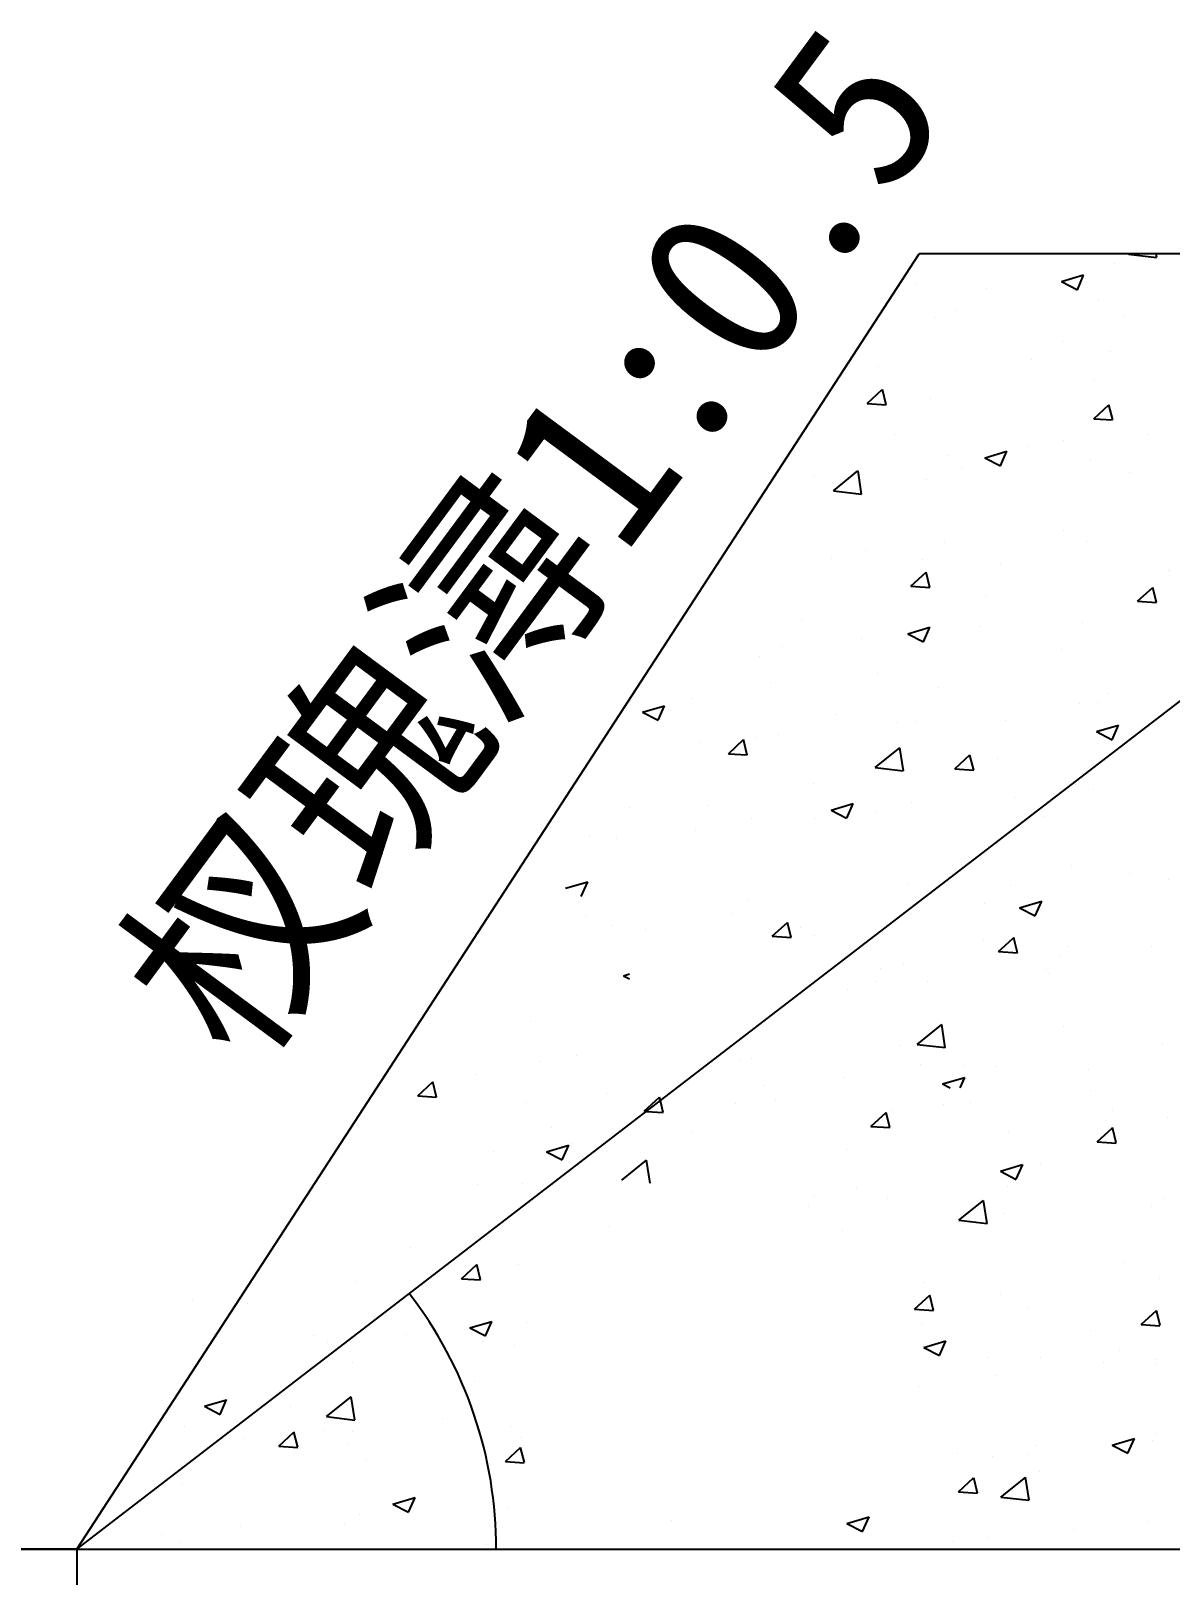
# Model space of a CAD drawing. Header units: metres. Extents: x 60 to 495, y 54 to 214.
# Drawn here: x 180.3 to 240.3, y 104.7 to 186.1 of the extents above; entities that cross this region are included whole.
import ezdxf

# ---------------------------------------------------------------- set-up
doc = ezdxf.new("R2010")
doc.units = ezdxf.units.M
doc.layers.add(' ', color=1, linetype='Continuous')

# ---------------------------------------------------------------- blocks, each defined once
blk = doc.blocks.new('1')
blk.add_line((-0.5, -0.5), (0.5, 0.5))

msp = doc.modelspace()

# ---------------------------------------------------------------- linework, layer by layer
for p, q in [((182.74, 106.11), (227.12, 174.38)), ((182.74, 106.11), (271.5, 174.38)), ((300.35, 174.38), (227.12, 174.38)), ((238.15, 174.37), (238.16, 174.38)), ((238.15, 174.37), (239.63, 174.19)), ((239.64, 174.19), (239.61, 174.38)), ((237.42, 173.88), (237.42, 173.88)), ((226.91, 172.82), (226.91, 172.82)), ((230.67, 172.56), (230.67, 172.56)), ((234.62, 172.92), (235.79, 173.27)), ((234.62, 172.92), (235.46, 172.49)), ((235.46, 172.49), (235.79, 173.26)), ((236.56, 171.99), (236.56, 171.99)), ((227.92, 171.04), (227.92, 171.04)), ((229.06, 171.39), (229.06, 171.39)), ((237.95, 171.1), (237.95, 171.1)), ((234.66, 169.75), (234.66, 169.75)), ((233.04, 168.83), (233.04, 168.83)), ((237.21, 169.25), (237.21, 169.25)), ((224.96, 168.46), (224.96, 168.46)), ((236.36, 167.73), (236.36, 167.73)), ((224.38, 166.5), (225.18, 167.24)), ((225.38, 166.43), (225.19, 167.23)), ((224.38, 166.5), (225.38, 166.43)), ((227.72, 166.77), (227.72, 166.77)), ((236.32, 165.69), (237.12, 166.43)), ((237.32, 165.63), (237.12, 166.43)), ((236.32, 165.69), (237.31, 165.63)), ((225.82, 164.85), (225.82, 164.85)), ((234.71, 164.56), (234.71, 164.56)), ((239.13, 164.84), (239.13, 164.84)), ((228.66, 163.78), (228.66, 163.78)), ((230.58, 163.64), (230.82, 163.71)), ((230.58, 163.64), (231.4, 163.21)), ((230.82, 163.71), (231.74, 163.99)), ((231.32, 163.99), (231.32, 163.99)), ((231.4, 163.21), (231.62, 163.71)), ((231.62, 163.71), (231.74, 163.98)), ((232.83, 164.21), (232.83, 164.21)), ((222.6, 161.9), (223.89, 162.94)), ((224.08, 161.72), (223.9, 162.94)), ((229.33, 163.13), (229.33, 163.13)), ((236.16, 163.47), (236.16, 163.47)), ((238.21, 162.84), (238.21, 162.84)), ((221.61, 162.71), (221.61, 162.71)), ((227.51, 162.51), (227.51, 162.51)), ((222.6, 161.9), (224.08, 161.72)), ((234.75, 159.79), (234.75, 159.79)), ((224.28, 158.74), (224.28, 158.74)), ((228.45, 159.15), (228.45, 159.15)), ((235.96, 159.21), (235.96, 159.21)), ((222.51, 158.34), (222.51, 158.34)), ((227.31, 158.25), (227.31, 158.25)), ((231.39, 158.05), (231.39, 158.05)), ((226.69, 156.87), (227.49, 157.6)), ((227.69, 156.8), (227.5, 157.6)), ((240.28, 157.76), (240.28, 157.76)), ((240.33, 157.63), (240.33, 157.63)), ((226.69, 156.87), (227.69, 156.8)), ((230.63, 156.35), (230.63, 156.35)), ((238.63, 156.07), (239.43, 156.8)), ((239.63, 156), (239.43, 156.8)), ((238.63, 156.07), (239.62, 156)), ((220.92, 155.07), (220.92, 155.07)), ((226.53, 154.36), (227.69, 154.7)), ((227.35, 153.93), (227.69, 154.7)), ((230.38, 154.74), (230.38, 154.74)), ((235.75, 154.95), (235.75, 154.95)), ((224.07, 154.11), (224.07, 154.11)), ((226.53, 154.36), (227.35, 153.93)), ((227.11, 153.99), (227.11, 153.99)), ((218.71, 153.17), (218.71, 153.17)), ((219.9, 153.68), (219.9, 153.68)), ((234.61, 153.54), (234.61, 153.54)), ((224.91, 152.25), (224.91, 152.25)), ((219.27, 151.8), (219.27, 151.8)), ((228.15, 151.51), (228.15, 151.51)), ((212.54, 150.23), (213.71, 150.57)), ((213.37, 149.8), (213.71, 150.57)), ((215.2, 150.97), (215.2, 150.97)), ((235.55, 150.69), (235.55, 150.69)), ((236.51, 150.76), (236.51, 150.76)), ((237.04, 151.22), (237.04, 151.22)), ((212.54, 150.23), (213.37, 149.8)), ((213.89, 150.37), (213.89, 150.37)), ((222.78, 150.08), (222.78, 150.08)), ((231.66, 149.79), (231.66, 149.79)), ((219.69, 149.06), (219.69, 149.06)), ((226, 149.7), (226, 149.7)), ((226.91, 149.73), (226.91, 149.73)), ((236.46, 149.21), (237.63, 149.55)), ((236.46, 149.21), (237.29, 148.77)), ((237.29, 148.77), (237.63, 149.54)), ((215.53, 148.64), (215.53, 148.64)), ((217.07, 148.04), (217.87, 148.78)), ((218.06, 147.97), (217.87, 148.78)), ((218.5, 148.91), (218.5, 148.91)), ((224.8, 147.31), (226.1, 148.35)), ((226.29, 147.13), (226.1, 148.35)), ((209.96, 148.01), (209.96, 148.01)), ((217.07, 148.04), (218.06, 147.98)), ((229, 147.24), (229.8, 147.98)), ((230, 147.17), (229.8, 147.97)), ((231.26, 147.77), (231.26, 147.77)), ((224.8, 147.31), (226.28, 147.13)), ((229, 147.24), (230, 147.18)), ((221.56, 146.49), (221.56, 146.49)), ((232.13, 145.71), (232.13, 145.71)), ((235.35, 146.43), (235.35, 146.43)), ((236.3, 146.13), (236.3, 146.13)), ((211.85, 145.21), (211.85, 145.21)), ((215.96, 145.29), (215.96, 145.29)), ((222.48, 145.07), (223.64, 145.42)), ((222.48, 145.07), (223.3, 144.65)), ((223.31, 144.64), (223.64, 145.42)), ((224.84, 145), (224.84, 145)), ((226.71, 145.47), (226.71, 145.47)), ((218.3, 144.65), (218.3, 144.65)), ((221.62, 144.65), (221.62, 144.65)), ((233.73, 144.71), (233.73, 144.71)), ((209.75, 143.74), (209.75, 143.74)), ((211.15, 143.59), (211.15, 143.59)), ((215.32, 144.01), (215.32, 144.01)), ((235.15, 142.16), (235.15, 142.16)), ((238.22, 141.72), (238.22, 141.72)), ((208.49, 140.95), (209.66, 141.29)), ((209.32, 140.51), (209.66, 141.29)), ((226.5, 141.21), (226.5, 141.21)), ((231.92, 141.08), (231.92, 141.08)), ((240.28, 141.42), (240.28, 141.42)), ((218.1, 140.38), (218.1, 140.38)), ((227.75, 140.66), (227.75, 140.66)), ((230.58, 140.14), (230.58, 140.14)), ((232.41, 139.92), (233.58, 140.26)), ((233.24, 139.49), (233.58, 140.26)), ((209.55, 139.49), (209.55, 139.49)), ((217.24, 139.6), (217.24, 139.6)), ((232.41, 139.92), (233.24, 139.49)), ((210.94, 138.96), (210.94, 138.96)), ((212.72, 138.75), (212.72, 138.75)), ((219.38, 138.42), (220.18, 139.15)), ((219.38, 138.42), (220.37, 138.35)), ((220.37, 138.35), (220.18, 139.15)), ((220.87, 138.86), (220.87, 138.86)), ((221.6, 138.46), (221.6, 138.46)), ((230.49, 138.17), (230.49, 138.17)), ((231.31, 137.61), (231.85, 138.11)), ((231.31, 137.61), (232.3, 137.54)), ((231.85, 138.11), (232.11, 138.35)), ((232.17, 138.11), (232.11, 138.35)), ((232.31, 137.54), (232.17, 138.11)), ((234.94, 137.9), (234.94, 137.9)), ((239.37, 137.88), (239.37, 137.88)), ((225.11, 136.74), (225.11, 136.74)), ((226.3, 136.94), (226.3, 136.94)), ((234.56, 137.33), (234.56, 137.33)), ((211.54, 136.34), (211.86, 136.44)), ((211.54, 136.34), (211.86, 136.17)), ((224.86, 136.04), (224.86, 136.04)), ((227.54, 136.04), (227.54, 136.04)), ((233.84, 136.68), (233.84, 136.68)), ((233.99, 136.46), (233.99, 136.46)), ((223.37, 135.61), (223.37, 135.61)), ((206.62, 133.9), (206.62, 133.9)), ((227.01, 132.72), (228.31, 133.76)), ((228.49, 132.54), (228.31, 133.76)), ((234.74, 133.64), (234.74, 133.64)), ((226.1, 132.68), (226.1, 132.68)), ((227.01, 132.72), (228.49, 132.55)), ((239.97, 132.69), (239.97, 132.69)), ((209.08, 132.14), (209.08, 132.14)), ((217.69, 131.86), (217.69, 131.86)), ((218.29, 131.96), (218.29, 131.96)), ((198.57, 131.07), (198.57, 131.07)), ((203.76, 131.15), (203.76, 131.15)), ((207.14, 131.84), (207.14, 131.84)), ((227.17, 131.67), (227.17, 131.67)), ((229.46, 131.62), (229.46, 131.62)), ((231.21, 131.57), (231.21, 131.57)), ((236.06, 131.38), (236.06, 131.38)), ((200.7, 130), (201.5, 130.74)), ((201.69, 129.94), (201.5, 130.74)), ((201.77, 130.41), (201.77, 130.41)), ((218.99, 130.57), (218.99, 130.57)), ((223.16, 130.99), (223.16, 130.99)), ((228.36, 130.64), (229.53, 130.98)), ((228.36, 130.64), (228.76, 130.43)), ((229.29, 130.43), (229.53, 130.98)), ((236.15, 130.27), (236.15, 130.27)), ((200.7, 130), (201.69, 129.93)), ((206.42, 129.64), (206.42, 129.64)), ((210.65, 130.12), (210.65, 130.12)), ((212.64, 129.2), (213.44, 129.93)), ((213.49, 129.75), (213.44, 129.94)), ((213.63, 129.13), (213.49, 129.75)), ((217.46, 129.62), (217.46, 129.62)), ((219.54, 129.83), (219.54, 129.83)), ((228.42, 129.54), (228.42, 129.54)), ((229.85, 129.63), (229.85, 129.63)), ((212.64, 129.2), (212.75, 129.19)), ((212.75, 129.19), (213.63, 129.13)), ((224.57, 128.39), (225.38, 129.13)), ((225.57, 128.33), (225.38, 129.13)), ((225.68, 129.21), (225.68, 129.21)), ((237.3, 129.26), (237.3, 129.26)), ((240.22, 128.88), (240.22, 128.88)), ((207.75, 128.33), (207.75, 128.33)), ((215.17, 128.15), (215.17, 128.15)), ((224.57, 128.39), (225.57, 128.33)), ((231.81, 128.06), (231.81, 128.06)), ((236.51, 127.59), (237.31, 128.32)), ((237.51, 127.53), (237.31, 128.33)), ((204.7, 127.09), (204.7, 127.09)), ((207.49, 127.06), (208.66, 127.4)), ((207.49, 127.06), (208.32, 126.63)), ((208.32, 126.63), (208.66, 127.41)), ((208.86, 127.51), (208.86, 127.51)), ((223.27, 127.16), (223.27, 127.16)), ((236.51, 127.59), (237.5, 127.52)), ((211.46, 125.57), (212.75, 126.61)), ((212.94, 125.4), (212.75, 126.61)), ((231.41, 126.03), (232.57, 126.38)), ((232.24, 125.61), (232.58, 126.38)), ((233.52, 126.42), (233.52, 126.42)), ((206.22, 125.38), (206.22, 125.38)), ((231.41, 126.03), (232.24, 125.6)), ((203.83, 125.33), (203.83, 125.33)), ((221.6, 124.76), (221.6, 124.76)), ((223.81, 125.14), (223.81, 125.14)), ((225.47, 124.59), (225.47, 124.59)), ((231.77, 125.22), (231.77, 125.22)), ((240.01, 124.62), (240.01, 124.62)), ((221.3, 124.17), (221.3, 124.17)), ((229.22, 123.45), (230.51, 124.49)), ((230.49, 124.47), (230.49, 124.47)), ((230.7, 123.28), (230.52, 124.49)), ((231.61, 123.8), (231.61, 123.8)), ((239.37, 124.18), (239.37, 124.18)), ((210.79, 123.1), (210.79, 123.1)), ((223.07, 122.9), (223.07, 122.9)), ((229.22, 123.45), (230.7, 123.27)), ((204.4, 122.57), (204.4, 122.57)), ((204.49, 122.46), (204.49, 122.46)), ((200.32, 122.04), (200.32, 122.04)), ((203.01, 120.37), (203.81, 121.11)), ((204, 120.31), (203.81, 121.11)), ((206.01, 121.12), (206.01, 121.12)), ((237.9, 121.24), (237.9, 121.24)), ((197.47, 120.22), (197.47, 120.22)), ((203.01, 120.37), (204, 120.31)), ((227.39, 120.17), (227.39, 120.17)), ((239.81, 120.36), (239.81, 120.36)), ((188.82, 119.26), (188.82, 119.26)), ((191.71, 119.08), (191.71, 119.08)), ((226.88, 118.76), (227.68, 119.5)), ((227.88, 118.7), (227.69, 119.5)), ((231.41, 119.54), (231.41, 119.54)), ((200.59, 118.79), (200.59, 118.79)), ((203.44, 117.78), (204.61, 118.12)), ((204.27, 117.35), (204.61, 118.12)), ((206.41, 118.05), (206.41, 118.05)), ((226.88, 118.76), (227.88, 118.7)), ((232.83, 118.78), (232.83, 118.78)), ((238.82, 117.96), (239.62, 118.7)), ((239.82, 117.9), (239.62, 118.7)), ((195.22, 117.36), (195.22, 117.36)), ((200.11, 117.41), (200.11, 117.41)), ((203.44, 117.78), (204.27, 117.35)), ((227.24, 117.93), (227.24, 117.93)), ((236.13, 117.64), (236.13, 117.64)), ((238.82, 117.96), (239.81, 117.89)), ((195.94, 116.99), (195.94, 116.99)), ((204.1, 117.07), (204.1, 117.07)), ((205.81, 116.86), (205.81, 116.86)), ((227.36, 116.75), (228.52, 117.09)), ((227.36, 116.75), (228.19, 116.32)), ((228.19, 116.33), (228.53, 117.1)), ((237.69, 116.61), (237.69, 116.61)), ((197.27, 115.95), (197.27, 115.95)), ((230.75, 116.21), (230.75, 116.21)), ((233.52, 116.19), (233.52, 116.19)), ((236.82, 115.97), (236.82, 115.97)), ((239.61, 116.09), (239.61, 116.09)), ((239.64, 115.92), (239.64, 115.92)), ((188.62, 114.99), (188.62, 114.99)), ((203.71, 114.94), (203.71, 114.94)), ((231.21, 115.28), (231.21, 115.28)), ((189.46, 113.65), (190.62, 113.99)), ((190.29, 113.22), (190.62, 114)), ((195.9, 113.1), (197.2, 114.14)), ((197.38, 112.93), (197.2, 114.14)), ((227.11, 114.69), (227.11, 114.69)), ((189.46, 113.65), (190.29, 113.22)), ((194, 113.65), (194, 113.65)), ((188.39, 112.58), (188.39, 112.58)), ((195.73, 112.36), (195.73, 112.36)), ((195.9, 113.1), (197.38, 112.92)), ((202.03, 113), (202.03, 113)), ((205.61, 112.6), (205.61, 112.6)), ((191.57, 111.94), (191.57, 111.94)), ((193.38, 111.54), (194.18, 112.28)), ((193.38, 111.54), (194.38, 111.48)), ((194.38, 111.49), (194.18, 112.29)), ((197.07, 111.69), (197.07, 111.69)), ((197.28, 112.29), (197.28, 112.29)), ((206.16, 112), (206.16, 112)), ((233.31, 111.56), (233.31, 111.56)), ((237.29, 111.6), (238.46, 111.94)), ((237.29, 111.6), (238.12, 111.17)), ((238.12, 111.17), (238.46, 111.95)), ((239.41, 111.83), (239.41, 111.83)), ((239.62, 112.2), (239.62, 112.2)), ((188.42, 110.74), (188.42, 110.74)), ((197.99, 110.85), (197.99, 110.85)), ((205.32, 110.74), (206.12, 111.48)), ((205.32, 110.74), (206.31, 110.67)), ((206.32, 110.68), (206.12, 111.48)), ((229.15, 111.14), (229.15, 111.14)), ((231, 111.01), (231, 111.01)), ((232.82, 111.13), (232.82, 111.13)), ((230.19, 109.07), (230, 109.88)), ((231.42, 108.86), (232.72, 109.9)), ((232.91, 108.69), (232.72, 109.91)), ((233.47, 110.21), (233.47, 110.21)), ((188.29, 109.56), (188.29, 109.56)), ((229.19, 109.13), (229.99, 109.87)), ((229.19, 109.13), (230.19, 109.07)), ((199.39, 108.49), (200.56, 108.84)), ((199.39, 108.49), (200.22, 108.06)), ((200.22, 108.07), (200.56, 108.84)), ((205.41, 108.33), (205.41, 108.33)), ((231.42, 108.86), (232.9, 108.69)), ((197.65, 107.95), (197.65, 107.95)), ((214.05, 107.65), (214.05, 107.65)), ((223.31, 107.47), (224.48, 107.81)), ((223.31, 107.47), (224.14, 107.04)), ((224.14, 107.04), (224.48, 107.82)), ((239.21, 107.57), (239.21, 107.57)), ((187.18, 106.89), (187.18, 106.89)), ((191.35, 107.31), (191.35, 107.31)), ((196.86, 107.43), (196.86, 107.43)), ((230.8, 106.75), (230.8, 106.75)), ((235.24, 107.15), (235.24, 107.15)), ((182.74, 106.11), (65.93, 106.11)), ((176.08, 106.11), (356.18, 106.11)), ((182.74, 106.11), (182.74, 69.64)), ((182.74, 106.11), (232.82, 106.11)), ((188.22, 106.47), (188.22, 106.47)), ((204.35, 106.36), (204.35, 106.36)), ((228.93, 106.51), (228.93, 106.51))]:
    msp.add_line(p, q)
for start, end in [(18.8, 37.57), (0, 18.77)]:
    msp.add_arc((182.74, 106.11), 22.1, start, end)

# ---------------------------------------------------------------- block references
at = {"xscale": 0.01, "yscale": 0.01, "zscale": 0.01}
for p, rotation in [((200.26, 119.58), 127.57), ((204.85, 106.11), 270)]:
    msp.add_blockref('1', p, dxfattribs=dict(at, rotation=rotation))

# ---------------------------------------------------------------- texts
at = {"layer": ' '}
msp.add_text('杈瑰潯1:0.5', height=8.62, rotation=53.51, dxfattribs=at).set_placement((191.52, 131.31))
msp.add_text('37.5654掳', height=0.01, rotation=360).set_placement((203.66, 113.22))

doc.saveas('drawing.dxf')
